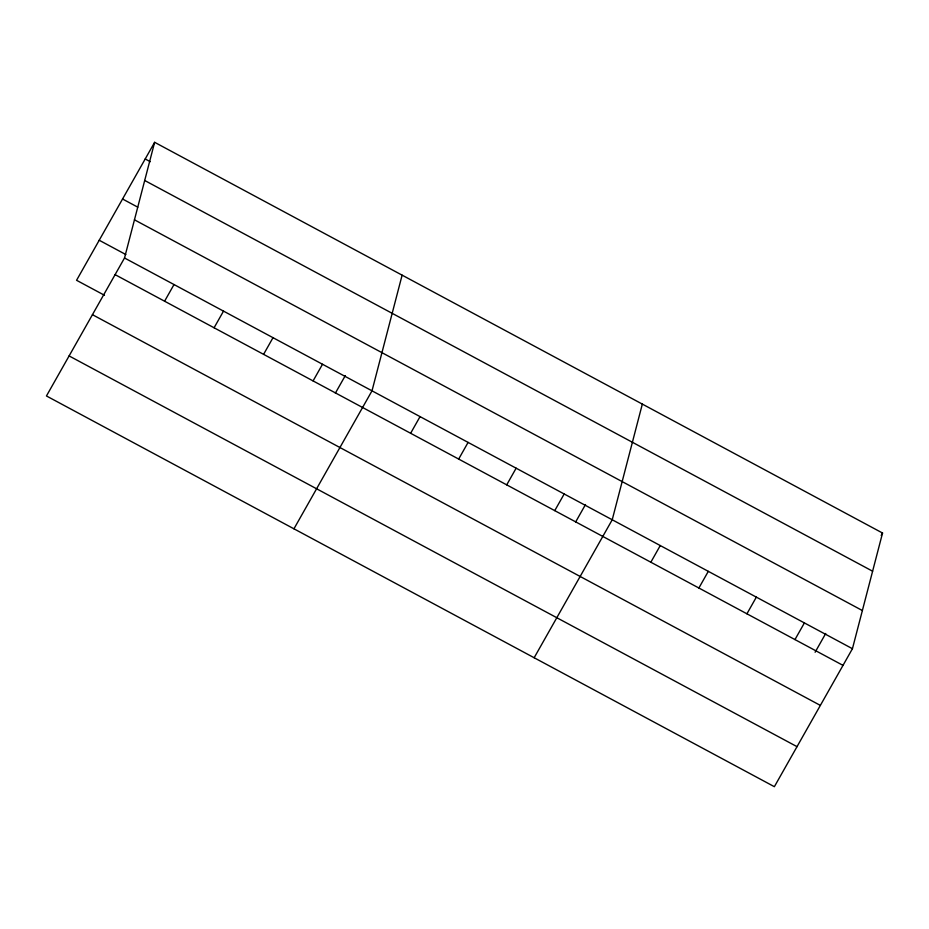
<?xml version="1.0" encoding="UTF-8"?>
<svg xmlns="http://www.w3.org/2000/svg" width="929" height="929" viewBox="0 0 929 929"><rect width="100%" height="100%" fill="white"/><g stroke="black" fill="none" stroke-linecap="round" stroke-linejoin="round"><path stroke-width="1.39" d="M124.521 257.983L154.632 142.311L882.55 533.037L852.439 648.709L774.368 786.689L46.45 395.963L124.521 257.983L852.439 648.709M402.118 275.158L372.006 390.83L293.947 528.81M642.334 404.092L612.223 519.775L534.152 657.755M154.632 142.311L76.561 280.291L104.489 295.271M164.596 301.205L174.013 284.553M214.088 327.774L223.517 311.122M263.592 354.344L273.01 337.691M313.085 380.913L322.514 364.261M335.381 393.118L345.298 375.606M410.63 433.274L420.047 416.622M458.671 459.065L468.1 442.401M506.711 484.857L516.141 468.193M554.752 510.636L564.182 493.984M575.597 522.063L585.502 504.54M650.846 562.219L660.264 545.555M698.887 588.011L708.304 571.347M746.928 613.79L756.345 597.138M794.969 639.582L804.398 622.918M815.105 652.251L825.718 633.485M881.203 535.418L882.55 533.037M145.203 158.964L150.277 161.692M144.692 180.481L872.61 571.207M122.558 199.003L137.782 207.179M134.45 219.813L862.379 610.539M99.217 240.251L125.868 254.558M115.091 274.636L843.009 665.373M92.435 314.676L820.353 705.401M69.106 355.923L797.024 746.661"/></g></svg>
